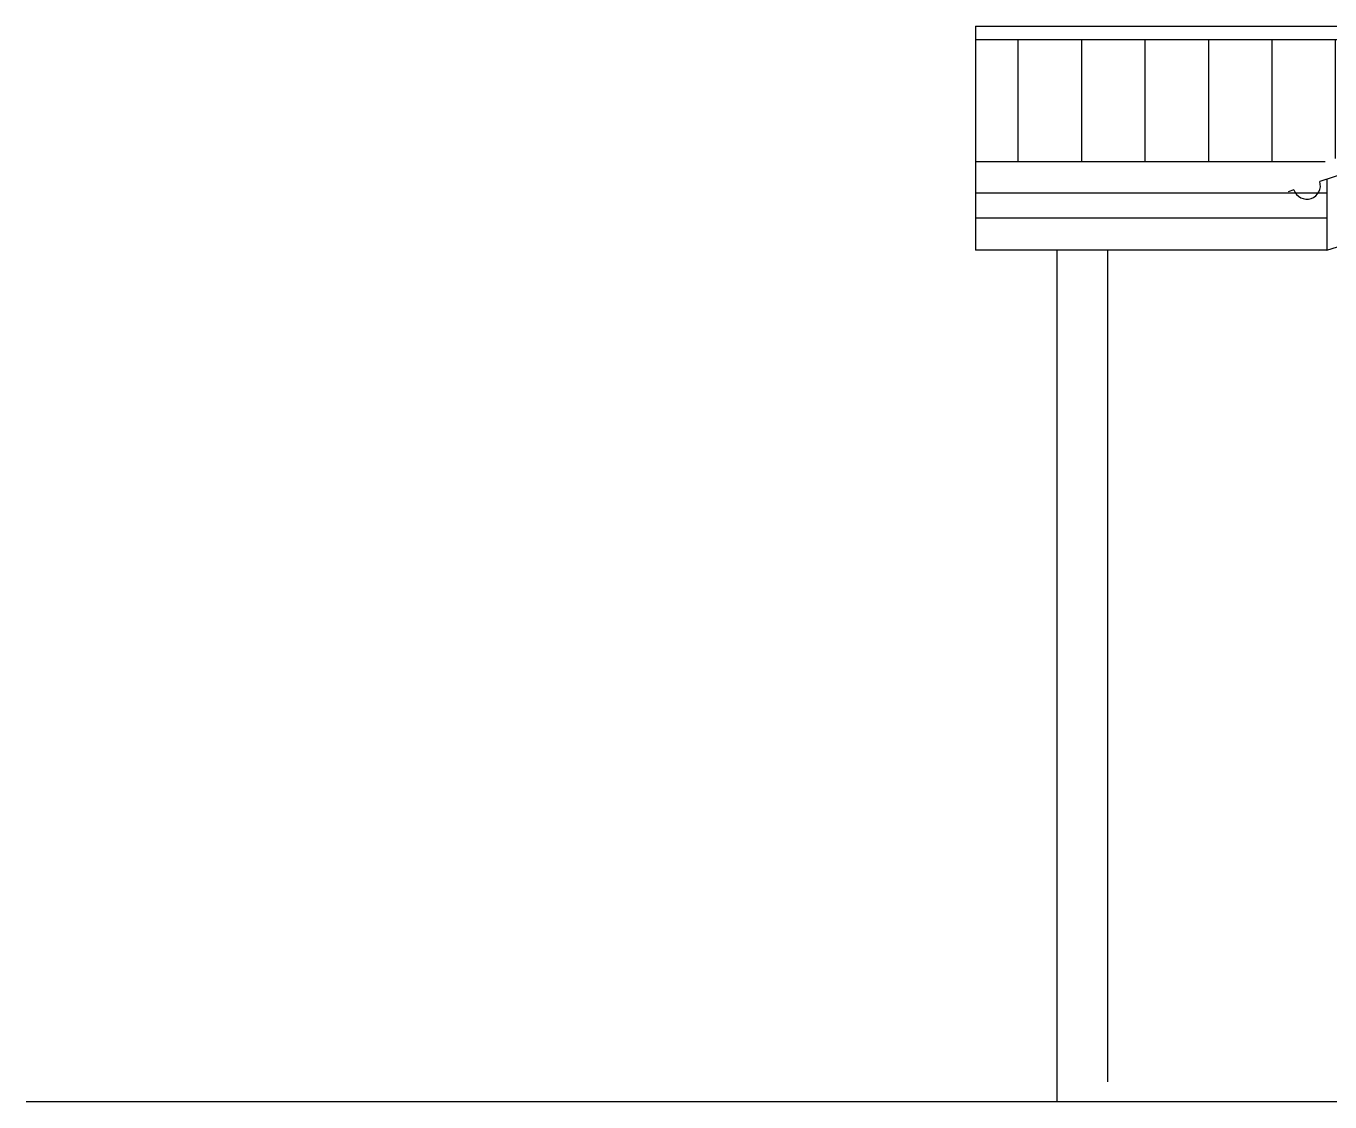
# Model space of a CAD drawing. Header units: inches. Extents: x -533180 to -137302, y 73174 to 405541.
# Drawn here: x -269009 to -265157, y 133541 to 136719 of the extents above; entities that cross this region are included whole.
import ezdxf

# ---------------------------------------------------------------- set-up
doc = ezdxf.new("R2010")
doc.units = ezdxf.units.IN
doc.header["$LTSCALE"] = 100
doc.header["$MEASUREMENT"] = 0
for name, color, linetype in [('KLÆDNING', 1, 'CONTINUOUS'), ('TEKST', 2, 'CONTINUOUS'), ('TIMBUR-EINING', 2, 'CONTINUOUS')]:
    doc.layers.add(name, color=color, linetype=linetype)

msp = doc.modelspace()

# ---------------------------------------------------------------- hatches: boundary and pattern name
at = {"layer": 'KLÆDNING'}
h = msp.add_hatch(dxfattribs=at)
h.set_pattern_fill('LINE,_O', color=256, scale=1500, angle=90)
h.set_pattern_definition([(90, (-554452.76, -2387.45), (187.5, 1e-14), [])])
h.paths.add_polyline_path([(-266203.8, 136678.7), (-264059.6, 136678.7), (-265171.5, 136317.4), (-266203.8, 136317.4)])

# ---------------------------------------------------------------- linework, layer by layer
for p, q in [((-266203.8, 136718.7), (-263936.5, 136718.7)), ((-266203.8, 136678.7), (-264059.6, 136678.7)), ((-265171.5, 136317.4), (-266203.8, 136317.4)), ((-265163.8, 136225.3), (-266203.8, 136225.3)), ((-265163.8, 136151.7), (-266203.8, 136151.7)), ((-265165.9, 136056.4), (-266203.8, 136056.4))]:
    msp.add_line(p, q, dxfattribs=at)
at = {"layer": 'TEKST', "color": 1}
for p, q in [((-266203.8, 136718.7), (-266203.8, 136056.4)), ((-265963.8, 136056.4), (-265963.8, 133541.1)), ((-265813.8, 136056.4), (-265813.8, 133600.3))]:
    msp.add_line(p, q, dxfattribs=at)
at = {"layer": 'TEKST', "color": 3}
msp.add_line((-264677.9, 133541.1), (-269008.7, 133541.1), dxfattribs=at)
at = {"layer": 'TIMBUR-EINING', "color": 1}
for p, q in [((-265110.9, 136284.5), (-265187.2, 136259.7)), ((-265263.3, 136235), (-265280.5, 136229.4)), ((-265165.9, 136266.7), (-265165.9, 136056.4)), ((-265165.9, 136056.4), (-264732.9, 136197))]:
    msp.add_line(p, q, dxfattribs=at)
msp.add_arc((-265225.2, 136247.4), 40, 198, 18, dxfattribs=at)

doc.saveas('drawing.dxf')
